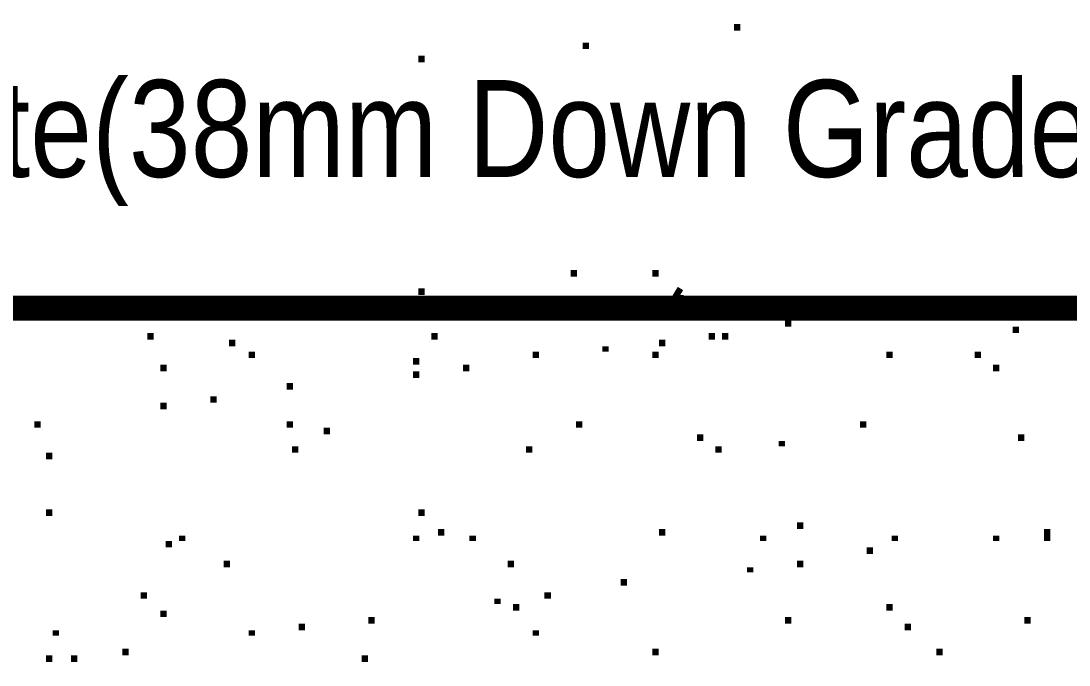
# Model space of a CAD drawing. Header units: millimetres. Extents: x 5 to 350, y 3 to 213.
# Drawn here: x 206.12 to 220.18, y 104.34 to 112.98 of the extents above; entities that cross this region are included whole.
import ezdxf

# ---------------------------------------------------------------- set-up
doc = ezdxf.new("R2010")
doc.units = ezdxf.units.MM
doc.layers.add('P', color=255, linetype='Continuous')
doc.layers.add('T', color=255, linetype='Continuous')
doc.styles.get("Standard").update_dxf_attribs({"font": 'arial.ttf'})

msp = doc.modelspace()

# ---------------------------------------------------------------- linework, layer by layer
at = {"layer": 'P'}
for points, const_width in [([(215.724, 112.854), (215.724, 112.942)], 0.085), ([(213.695, 112.607), (213.695, 112.695)], 0.085), ([(211.49, 112.43), (211.49, 112.518)], 0.085), ([(213.536, 109.555), (213.536, 109.643)], 0.085), ([(214.63, 109.555), (214.63, 109.643)], 0.085), ([(211.49, 109.308), (211.49, 109.396)], 0.085), ([(214.806, 109.132), (214.965, 109.396)], 0.085), ([(242.147, 109.132), (197.45, 109.132)], 0.339), ([(197.45, 109.132), (245.022, 109.132)], 0.339), ([(214.965, 109.132), (214.965, 109.308)], 0.085), ([(218.105, 109.132), (218.105, 109.22)], 0.085), ([(218.952, 109.132), (218.952, 109.22)], 0.085), ([(207.345, 109.044), (207.345, 109.132)], 0.085), ([(211.155, 109.044), (211.155, 109.132)], 0.085), ([(215.053, 109.044), (215.053, 109.132)], 0.085), ([(216.412, 108.885), (216.412, 108.973)], 0.085), ([(207.857, 108.708), (207.857, 108.797)], 0.085), ([(211.667, 108.708), (211.667, 108.797)], 0.085), ([(215.388, 108.708), (215.388, 108.797)], 0.085), ([(215.565, 108.708), (215.565, 108.797)], 0.085), ([(219.463, 108.797), (219.463, 108.885)], 0.085), ([(208.95, 108.62), (208.95, 108.708)], 0.085), ([(214.718, 108.62), (214.718, 108.708)], 0.085), ([(209.215, 108.462), (209.215, 108.55)], 0.085), ([(213.025, 108.462), (213.025, 108.55)], 0.085), ([(213.96, 108.55), (213.96, 108.62)], 0.085), ([(214.63, 108.462), (214.63, 108.55)], 0.085), ([(217.77, 108.462), (217.77, 108.55)], 0.085), ([(218.952, 108.462), (218.952, 108.55)], 0.085), ([(208.033, 108.285), (208.033, 108.373)], 0.085), ([(211.42, 108.373), (211.42, 108.462)], 0.085), ([(212.09, 108.285), (212.09, 108.373)], 0.085), ([(219.198, 108.285), (219.198, 108.373)], 0.085), ([(211.42, 108.197), (211.42, 108.285)], 0.085), ([(209.726, 108.038), (209.726, 108.126)], 0.085), ([(208.703, 107.862), (208.703, 107.95)], 0.085), ([(208.033, 107.774), (208.033, 107.862)], 0.085), ([(206.34, 107.527), (206.34, 107.615)], 0.085), ([(209.726, 107.527), (209.726, 107.615)], 0.085), ([(210.22, 107.438), (210.22, 107.527)], 0.085), ([(213.607, 107.527), (213.607, 107.615)], 0.085), ([(217.417, 107.527), (217.417, 107.615)], 0.085), ([(215.23, 107.35), (215.23, 107.438)], 0.085), ([(219.534, 107.35), (219.534, 107.438)], 0.085), ([(209.797, 107.192), (209.797, 107.28)], 0.085), ([(212.937, 107.192), (212.937, 107.28)], 0.085), ([(215.477, 107.192), (215.477, 107.28)], 0.085), ([(216.323, 107.28), (216.323, 107.35)], 0.085), ([(206.498, 107.103), (206.498, 107.192)], 0.085), ([(206.498, 106.345), (206.498, 106.433)], 0.085), ([(211.49, 106.345), (211.49, 106.433)], 0.085), ([(216.57, 106.168), (216.57, 106.257)], 0.085), ([(211.755, 106.08), (211.755, 106.168)], 0.085), ([(214.718, 106.08), (214.718, 106.168)], 0.085), ([(219.886, 106.08), (219.886, 106.168)], 0.085), ([(208.104, 105.922), (208.104, 106.01)], 0.085), ([(208.28, 106.01), (208.28, 106.08)], 0.085), ([(211.42, 106.01), (211.42, 106.08)], 0.085), ([(212.178, 106.01), (212.178, 106.08)], 0.085), ([(216.076, 106.01), (216.076, 106.08)], 0.085), ([(217.84, 106.01), (217.84, 106.08)], 0.085), ([(219.198, 106.01), (219.198, 106.08)], 0.085), ([(219.886, 106.01), (219.886, 106.08)], 0.085), ([(217.505, 105.833), (217.505, 105.922)], 0.085), ([(208.88, 105.657), (208.88, 105.745)], 0.085), ([(212.69, 105.657), (212.69, 105.745)], 0.085), ([(216.57, 105.657), (216.57, 105.745)], 0.085), ([(216.57, 105.657), (216.57, 105.745)], 0.085), ([(215.9, 105.586), (215.9, 105.657)], 0.085), ([(214.207, 105.41), (214.207, 105.498)], 0.085), ([(207.768, 105.234), (207.768, 105.322)], 0.085), ([(213.184, 105.234), (213.184, 105.322)], 0.085), ([(212.513, 105.163), (212.513, 105.234)], 0.085), ([(212.76, 105.075), (212.76, 105.163)], 0.085), ([(217.77, 105.075), (217.77, 105.163)], 0.085), ([(208.033, 104.987), (208.033, 105.075)], 0.085), ([(210.82, 104.898), (210.82, 104.987)], 0.085), ([(216.412, 104.898), (216.412, 104.987)], 0.085), ([(219.622, 104.898), (219.622, 104.987)], 0.085), ([(209.885, 104.81), (209.885, 104.898)], 0.085), ([(209.885, 104.81), (209.885, 104.898)], 0.085), ([(218.017, 104.81), (218.017, 104.898)], 0.085), ([(206.587, 104.74), (206.587, 104.81)], 0.085), ([(209.215, 104.74), (209.215, 104.81)], 0.085), ([(213.025, 104.74), (213.025, 104.81)], 0.085), ([(207.522, 104.475), (207.522, 104.563)], 0.085), ([(214.63, 104.475), (214.63, 104.563)], 0.085), ([(218.44, 104.475), (218.44, 104.563)], 0.085), ([(206.498, 104.387), (206.498, 104.475)], 0.085), ([(206.834, 104.387), (206.834, 104.475)], 0.085), ([(210.732, 104.387), (210.732, 104.475)], 0.085)]:
    msp.add_lwpolyline(points, dxfattribs=dict(at, const_width=const_width))

# ---------------------------------------------------------------- texts
at = {"layer": 'T', "insert": (200.2, 110.5), "char_height": 1.3, "attachment_point": 7}
msp.add_mtext('{\\fArial Narrow|b0|i0|c0|p18;Aggregate(38mm Down Graded Size) : Sand : Cement}', dxfattribs=at)

doc.saveas('drawing.dxf')
